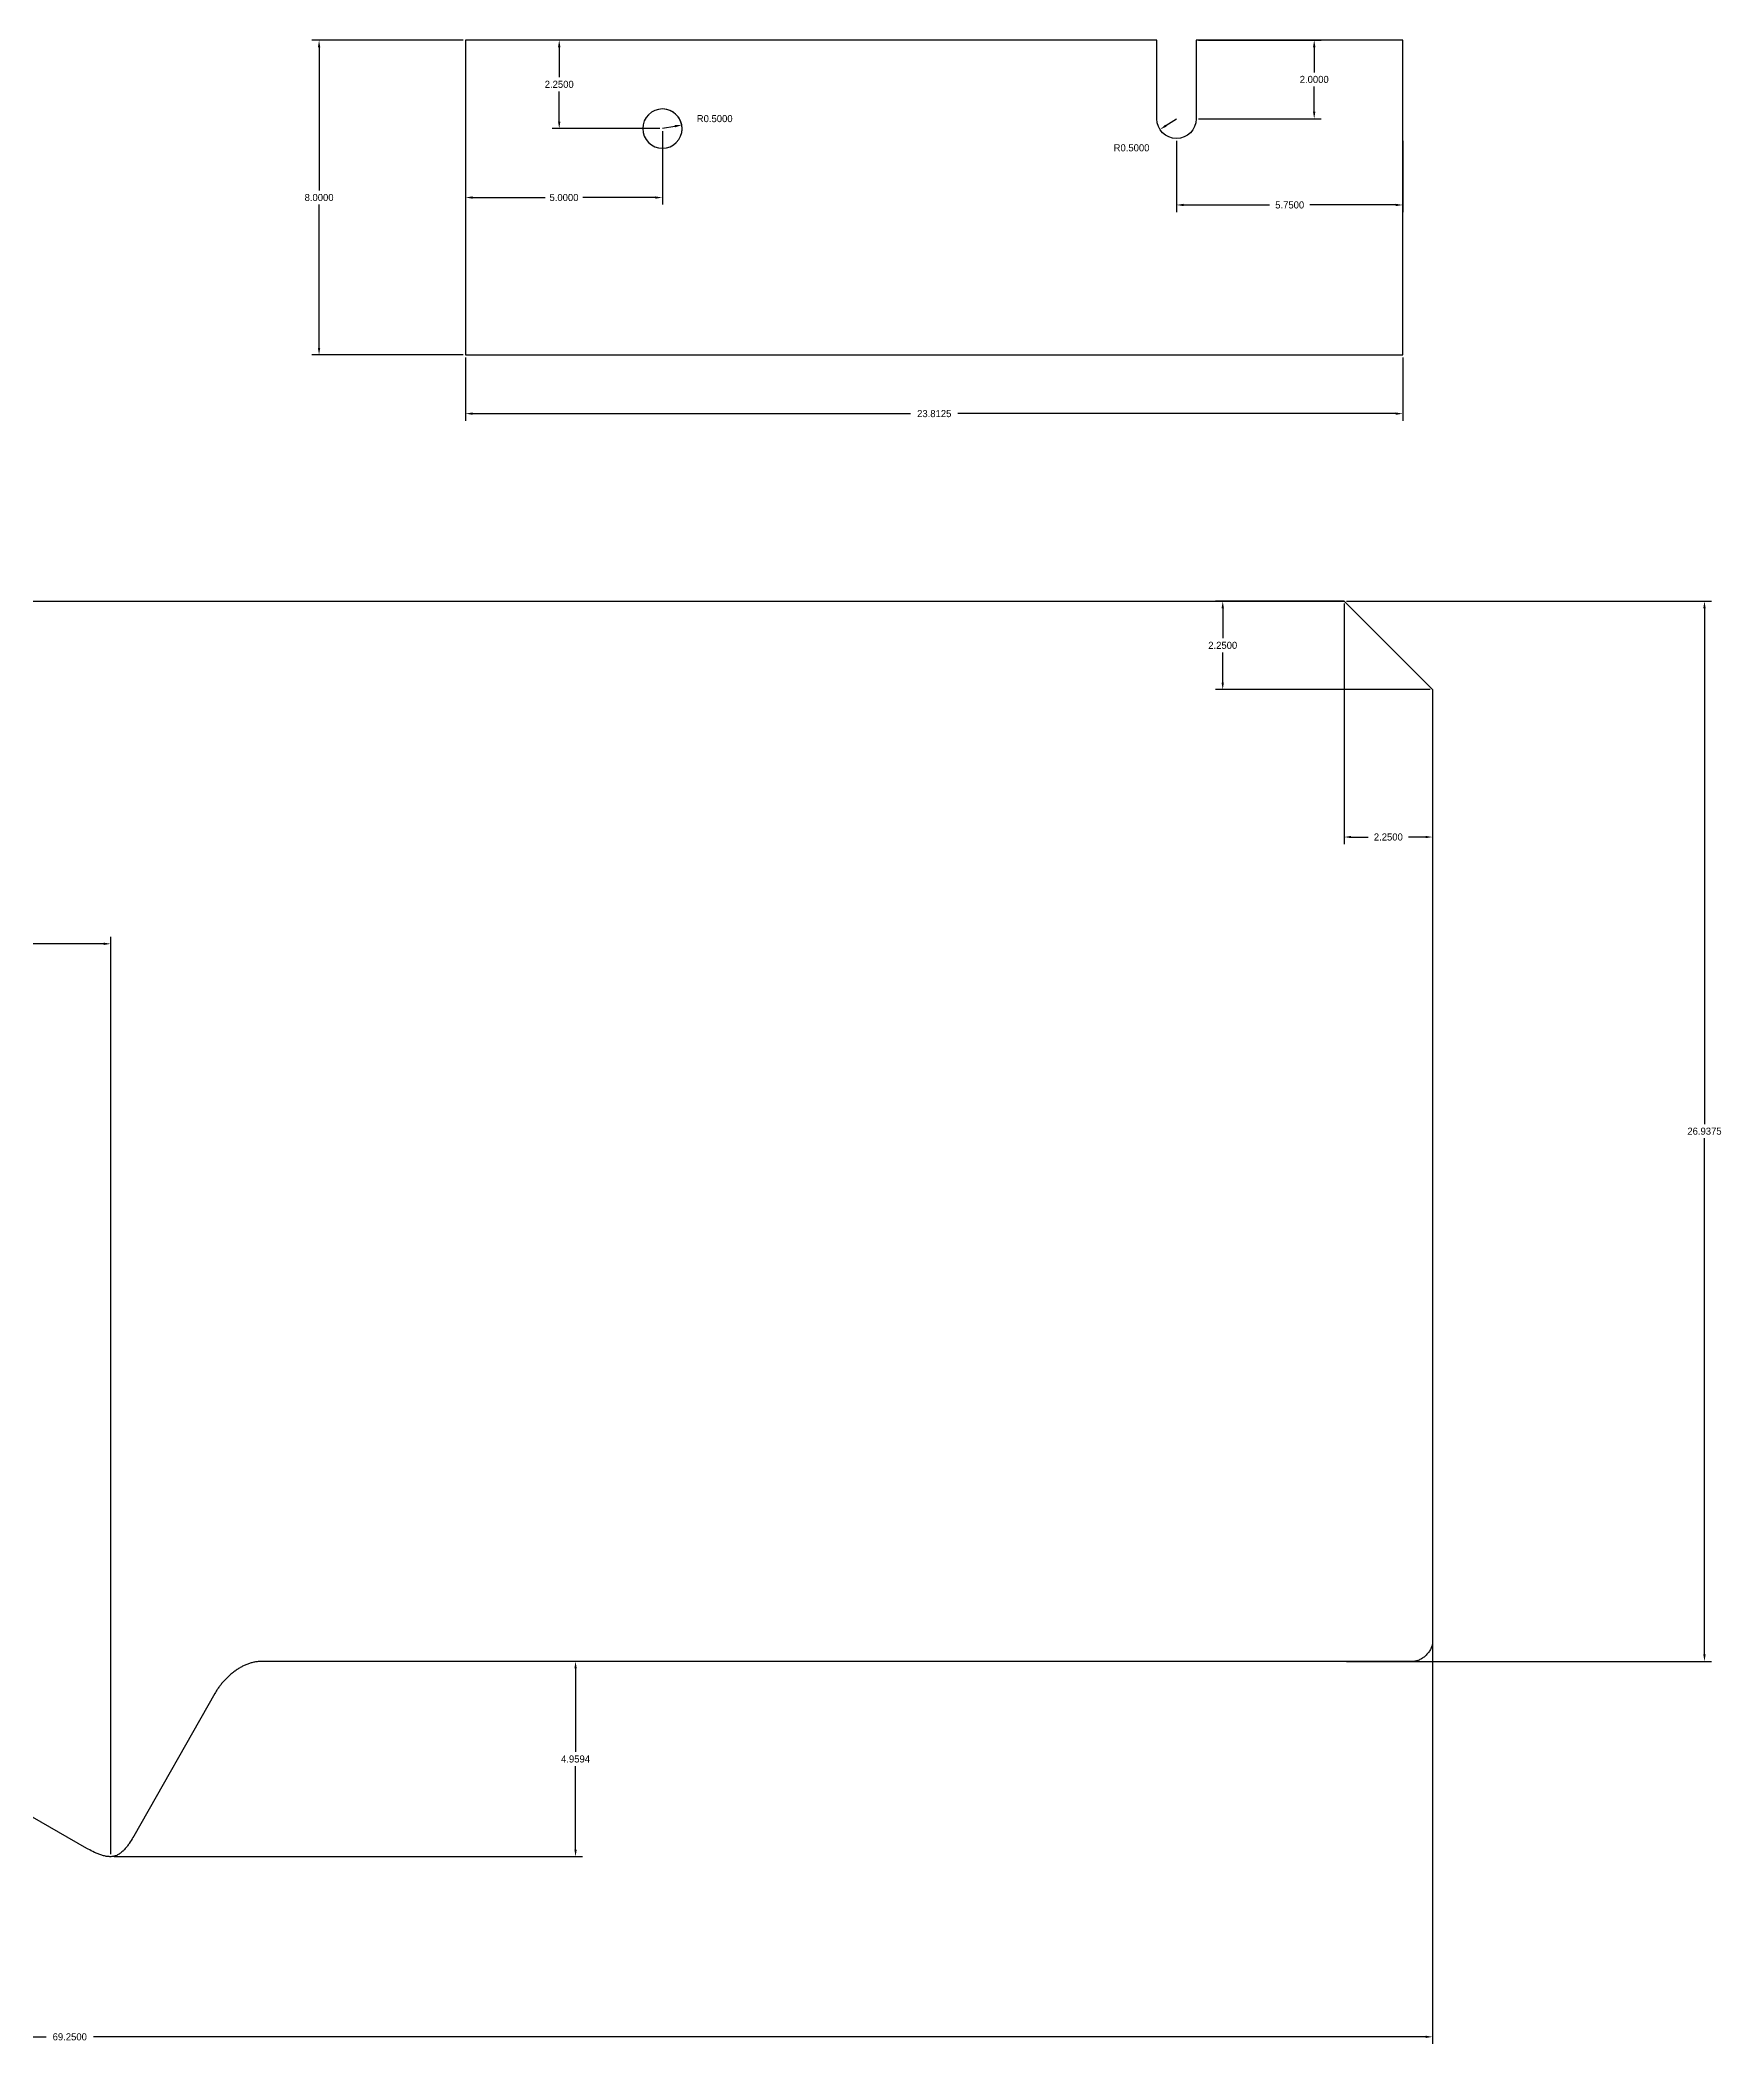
# Model space of a CAD drawing. Extents: x -4 to 200, y -54 to 66.
# Drawn here: x 72.8 to 115.6, y -54.4 to -3.5 of the extents above; entities that cross this region are included whole.
import ezdxf

# ---------------------------------------------------------------- set-up
doc = ezdxf.new("R2010")
doc.units = 0
doc.header["$MEASUREMENT"] = 0
doc.layers.get('Defpoints').update_dxf_attribs({"linetype": 'CONTINUOUS'})
doc.layers.add('Dimentions', color=7, linetype='CONTINUOUS')
doc.layers.add('LAYER_1', color=3, linetype='CONTINUOUS')
doc.dimstyles.get("Standard").update_dxf_attribs({"dimtxt": 0.18, "dimasz": 0.18, "dimexe": 0.18, "dimexo": 0.0625, "dimgap": 0.09, "dimtad": 0, "dimtih": 1, "dimtoh": 1, "dimdec": 4, "dimzin": 0, "dimdsep": 46, "dimtxsty": 'STANDARD', "dimcen": 0.09, "dimadec": 0, "dimazin": 0, "dimtfac": 1, "dimtdec": 4, "dimtofl": 0, "dimtmove": 0, "dimatfit": 3, "dimfxl": 1, "dimtolj": 1, "dimtzin": 0, "dimarcsym": 0})

# ---------------------------------------------------------------- blocks, each defined once
blk = doc.blocks.new('*D3')
at = {"layer": 'Defpoints', "color": 0}
for p in [(83.645, -11.522), (107.458, -11.522), (107.458, -13.012)]:
    blk.add_point(p, dxfattribs=at)
at = {"layer": 'Dimentions', "color": 0, "lineweight": -2}
for p, q in [((83.645, -11.584), (83.645, -13.192)), ((107.458, -11.584), (107.458, -13.192)), ((83.825, -13.012), (94.952, -13.012)), ((107.278, -13.012), (96.152, -13.012))]:
    blk.add_line(p, q, dxfattribs=at)
at = {"layer": 'Dimentions', "color": 0}
for points in [[(83.825, -12.982), (83.825, -13.042), (83.645, -13.012)], [(107.278, -13.042), (107.278, -12.982), (107.458, -13.012)]]:
    blk.add_solid(points, dxfattribs=at)
at = {"layer": 'Dimentions', "color": 0, "insert": (95.552, -13.012), "char_height": 0.18, "attachment_point": 5}
blk.add_mtext('\\A1;23.8125', dxfattribs=at)
blk = doc.blocks.new('*D4')
at = {"layer": 'Defpoints', "color": 0}
for p in [(83.645, -3.522), (79.923, -11.522), (83.645, -11.522)]:
    blk.add_point(p, dxfattribs=at)
at = {"layer": 'Dimentions', "color": 0, "lineweight": -2}
for p, q in [((83.583, -3.522), (79.743, -3.522)), ((79.923, -3.702), (79.923, -7.342)), ((79.923, -11.342), (79.923, -7.702)), ((83.583, -11.522), (79.743, -11.522))]:
    blk.add_line(p, q, dxfattribs=at)
at = {"layer": 'Dimentions', "color": 0}
for points in [[(79.953, -3.702), (79.893, -3.702), (79.923, -3.522)], [(79.893, -11.342), (79.953, -11.342), (79.923, -11.522)]]:
    blk.add_solid(points, dxfattribs=at)
at = {"layer": 'Dimentions', "color": 0, "insert": (79.923, -7.522), "char_height": 0.18, "attachment_point": 5}
blk.add_mtext('\\A1;8.0000', dxfattribs=at)
blk = doc.blocks.new('*D5')
at = {"layer": 'Defpoints', "color": 0}
for p in [(88.645, -5.772), (89.137, -5.68)]:
    blk.add_point(p, dxfattribs=at)
at = {"layer": 'Dimentions', "color": 0, "lineweight": -2}
blk.add_line((88.96, -5.713), (88.645, -5.772), dxfattribs=at)
blk.add_arc((88.645, -5.772), 0.5, 349.8742, 82.8334, dxfattribs=at)
at = {"layer": 'Dimentions', "color": 0}
blk.add_solid([(88.965, -5.742), (88.954, -5.683), (89.137, -5.68)], dxfattribs=at)
at = {"layer": 'Dimentions', "color": 0, "insert": (89.974, -5.518), "char_height": 0.18, "attachment_point": 5}
blk.add_mtext('\\A1;R0.5000', dxfattribs=at)
blk = doc.blocks.new('*D6')
at = {"layer": 'Defpoints', "color": 0}
for p in [(83.645, -5.772), (88.645, -5.772), (83.645, -7.522)]:
    blk.add_point(p, dxfattribs=at)
at = {"layer": 'Dimentions', "color": 0, "lineweight": -2}
for p, q in [((83.645, -5.834), (83.645, -7.702)), ((88.645, -5.834), (88.645, -7.702)), ((83.825, -7.522), (85.665, -7.522)), ((88.465, -7.522), (86.625, -7.522))]:
    blk.add_line(p, q, dxfattribs=at)
at = {"layer": 'Dimentions', "color": 0}
for points in [[(83.825, -7.492), (83.825, -7.552), (83.645, -7.522)], [(88.465, -7.552), (88.465, -7.492), (88.645, -7.522)]]:
    blk.add_solid(points, dxfattribs=at)
at = {"layer": 'Dimentions', "color": 0, "insert": (86.145, -7.522), "char_height": 0.18, "attachment_point": 5}
blk.add_mtext('\\A1;5.0000', dxfattribs=at)
blk = doc.blocks.new('*D7')
at = {"layer": 'Defpoints', "color": 0}
for p in [(86.024, -3.522), (88.645, -3.522), (88.645, -5.772)]:
    blk.add_point(p, dxfattribs=at)
at = {"layer": 'Dimentions', "color": 0, "lineweight": -2}
for p, q in [((88.583, -3.522), (85.844, -3.522)), ((86.024, -3.702), (86.024, -4.467)), ((86.024, -5.592), (86.024, -4.827)), ((88.583, -5.772), (85.844, -5.772))]:
    blk.add_line(p, q, dxfattribs=at)
at = {"layer": 'Dimentions', "color": 0}
for points in [[(86.054, -3.702), (85.994, -3.702), (86.024, -3.522)], [(85.994, -5.592), (86.054, -5.592), (86.024, -5.772)]]:
    blk.add_solid(points, dxfattribs=at)
at = {"layer": 'Dimentions', "color": 0, "insert": (86.024, -4.647), "char_height": 0.18, "attachment_point": 5}
blk.add_mtext('\\A1;2.2500', dxfattribs=at)
blk = doc.blocks.new('*D8')
at = {"layer": 'Defpoints', "color": 0}
for p in [(101.708, -5.522), (101.288, -5.793)]:
    blk.add_point(p, dxfattribs=at)
at = {"layer": 'Dimentions', "color": 0, "lineweight": -2}
blk.add_line((101.439, -5.695), (101.708, -5.522), dxfattribs=at)
at = {"layer": 'Dimentions', "color": 0}
blk.add_solid([(101.423, -5.67), (101.455, -5.72), (101.288, -5.793)], dxfattribs=at)
at = {"layer": 'Dimentions', "color": 0, "insert": (100.565, -6.259), "char_height": 0.18, "attachment_point": 5}
blk.add_mtext('\\A1;R0.5000', dxfattribs=at)
blk = doc.blocks.new('*D12')
at = {"layer": 'Defpoints', "color": 0}
for p in [(102.208, -3.522), (102.208, -5.522), (105.206, -5.522)]:
    blk.add_point(p, dxfattribs=at)
at = {"layer": 'Dimentions', "color": 0, "lineweight": -2}
for p, q in [((102.27, -3.522), (105.386, -3.522)), ((105.206, -3.702), (105.206, -4.342)), ((105.206, -5.342), (105.206, -4.702)), ((102.27, -5.522), (105.386, -5.522))]:
    blk.add_line(p, q, dxfattribs=at)
at = {"layer": 'Dimentions', "color": 0}
for points in [[(105.236, -3.702), (105.176, -3.702), (105.206, -3.522)], [(105.176, -5.342), (105.236, -5.342), (105.206, -5.522)]]:
    blk.add_solid(points, dxfattribs=at)
at = {"layer": 'Dimentions', "color": 0, "insert": (105.206, -4.522), "char_height": 0.18, "attachment_point": 5}
blk.add_mtext('\\A1;2.0000', dxfattribs=at)
blk = doc.blocks.new('*D13')
at = {"layer": 'Defpoints', "color": 0}
for p in [(101.708, -6.022), (107.458, -6.022), (107.458, -7.711)]:
    blk.add_point(p, dxfattribs=at)
at = {"layer": 'Dimentions', "color": 0, "lineweight": -2}
for p, q in [((101.708, -6.084), (101.708, -7.891)), ((107.458, -6.084), (107.458, -7.891)), ((101.888, -7.711), (104.073, -7.711)), ((107.278, -7.711), (105.093, -7.711))]:
    blk.add_line(p, q, dxfattribs=at)
at = {"layer": 'Dimentions', "color": 0}
for points in [[(101.888, -7.681), (101.888, -7.741), (101.708, -7.711)], [(107.278, -7.741), (107.278, -7.681), (107.458, -7.711)]]:
    blk.add_solid(points, dxfattribs=at)
at = {"layer": 'Dimentions', "color": 0, "insert": (104.583, -7.711), "char_height": 0.18, "attachment_point": 5}
blk.add_mtext('\\A1;5.7500', dxfattribs=at)
blk = doc.blocks.new('*D40')
at = {"layer": 'Defpoints', "color": 0}
for p in [(105.964, -17.774), (105.964, -44.711), (115.121, -44.711)]:
    blk.add_point(p, dxfattribs=at)
at = {"layer": 'Dimentions', "color": 0, "lineweight": -2}
for p, q in [((106.026, -17.774), (115.301, -17.774)), ((115.121, -17.954), (115.121, -31.062)), ((115.121, -44.531), (115.121, -31.422)), ((106.026, -44.711), (115.301, -44.711))]:
    blk.add_line(p, q, dxfattribs=at)
at = {"layer": 'Dimentions', "color": 0}
for points in [[(115.151, -17.954), (115.091, -17.954), (115.121, -17.774)], [(115.091, -44.531), (115.151, -44.531), (115.121, -44.711)]]:
    blk.add_solid(points, dxfattribs=at)
at = {"layer": 'Dimentions', "color": 0, "insert": (115.121, -31.242), "char_height": 0.18, "attachment_point": 5}
blk.add_mtext('\\A1;26.9375', dxfattribs=at)
blk = doc.blocks.new('*D41')
at = {"layer": 'Defpoints', "color": 0}
for p in [(38.964, -28.899), (108.214, -32.117), (108.214, -54.249)]:
    blk.add_point(p, dxfattribs=at)
at = {"layer": 'Dimentions', "color": 0, "lineweight": -2}
for p, q in [((38.964, -28.961), (38.964, -54.429)), ((108.214, -32.18), (108.214, -54.429)), ((39.144, -54.249), (72.989, -54.249)), ((108.034, -54.249), (74.189, -54.249))]:
    blk.add_line(p, q, dxfattribs=at)
at = {"layer": 'Dimentions', "color": 0}
for points in [[(39.144, -54.219), (39.144, -54.279), (38.964, -54.249)], [(108.034, -54.279), (108.034, -54.219), (108.214, -54.249)]]:
    blk.add_solid(points, dxfattribs=at)
at = {"layer": 'Dimentions', "color": 0, "insert": (73.589, -54.249), "char_height": 0.18, "attachment_point": 5}
blk.add_mtext('\\A1;69.2500', dxfattribs=at)
blk = doc.blocks.new('*D42')
at = {"layer": 'Defpoints', "color": 0}
for p in [(105.964, -17.774), (108.214, -20.024), (108.214, -23.768)]:
    blk.add_point(p, dxfattribs=at)
at = {"layer": 'Dimentions', "color": 0, "lineweight": -2}
for p, q in [((105.964, -17.836), (105.964, -23.948)), ((108.214, -20.086), (108.214, -23.948)), ((106.144, -23.768), (106.579, -23.768)), ((108.034, -23.768), (107.599, -23.768))]:
    blk.add_line(p, q, dxfattribs=at)
at = {"layer": 'Dimentions', "color": 0}
for points in [[(106.144, -23.738), (106.144, -23.798), (105.964, -23.768)], [(108.034, -23.798), (108.034, -23.738), (108.214, -23.768)]]:
    blk.add_solid(points, dxfattribs=at)
at = {"layer": 'Dimentions', "color": 0, "insert": (107.089, -23.768), "char_height": 0.18, "attachment_point": 5}
blk.add_mtext('\\A1;2.2500', dxfattribs=at)
blk = doc.blocks.new('*D43')
at = {"layer": 'Defpoints', "color": 0}
for p in [(102.882, -17.774), (106.026, -17.774), (108.214, -20.024)]:
    blk.add_point(p, dxfattribs=at)
at = {"layer": 'Dimentions', "color": 0, "lineweight": -2}
for p, q in [((105.964, -17.774), (102.702, -17.774)), ((102.882, -17.954), (102.882, -18.719)), ((102.882, -19.844), (102.882, -19.079)), ((108.151, -20.024), (102.702, -20.024))]:
    blk.add_line(p, q, dxfattribs=at)
at = {"layer": 'Dimentions', "color": 0}
for points in [[(102.912, -17.954), (102.852, -17.954), (102.882, -17.774)], [(102.852, -19.844), (102.912, -19.844), (102.882, -20.024)]]:
    blk.add_solid(points, dxfattribs=at)
at = {"layer": 'Dimentions', "color": 0, "insert": (102.882, -18.899), "char_height": 0.18, "attachment_point": 5}
blk.add_mtext('\\A1;2.2500', dxfattribs=at)
blk = doc.blocks.new('*D47')
at = {"layer": 'Defpoints', "color": 0}
for p in [(86.439, -44.711), (93.089, -44.711), (74.655, -49.671)]:
    blk.add_point(p, dxfattribs=at)
at = {"layer": 'Dimentions', "color": 0, "lineweight": -2}
for p, q in [((93.026, -44.711), (86.259, -44.711)), ((86.439, -44.891), (86.439, -47.011)), ((86.439, -49.491), (86.439, -47.371)), ((74.717, -49.671), (86.619, -49.671))]:
    blk.add_line(p, q, dxfattribs=at)
at = {"layer": 'Dimentions', "color": 0}
for points in [[(86.469, -44.891), (86.409, -44.891), (86.439, -44.711)], [(86.409, -49.491), (86.469, -49.491), (86.439, -49.671)]]:
    blk.add_solid(points, dxfattribs=at)
at = {"layer": 'Dimentions', "color": 0, "insert": (86.439, -47.191), "char_height": 0.18, "attachment_point": 5}
blk.add_mtext('\\A1;4.9594', dxfattribs=at)
blk = doc.blocks.new('*D72')
at = {"layer": 'Defpoints', "color": 0}
for p in [(38.964, -26.481), (38.964, -28.916), (74.632, -49.672)]:
    blk.add_point(p, dxfattribs=at)
at = {"layer": 'Dimentions', "color": 0, "lineweight": -2}
for p, q in [((38.964, -28.854), (38.964, -26.301)), ((74.632, -49.609), (74.632, -26.301)), ((39.144, -26.481), (56.168, -26.481)), ((74.452, -26.481), (57.428, -26.481))]:
    blk.add_line(p, q, dxfattribs=at)
at = {"layer": 'Dimentions', "color": 0}
for points in [[(39.144, -26.451), (39.144, -26.511), (38.964, -26.481)], [(74.452, -26.511), (74.452, -26.451), (74.632, -26.481)]]:
    blk.add_solid(points, dxfattribs=at)
at = {"layer": 'Dimentions', "color": 0, "insert": (56.798, -26.481), "char_height": 0.18, "attachment_point": 5}
blk.add_mtext('\\A1;35.6685', dxfattribs=at)

msp = doc.modelspace()

# ---------------------------------------------------------------- linework, layer by layer
at = {"layer": 'LAYER_1'}
msp.add_line((101.08281, -3.52163), (101.07976, -3.52163), dxfattribs=at)
for points in [[(101.20781, -5.52163), (101.20781, -3.52163), (83.64531, -3.52163), (83.64531, -11.52163), (107.45781, -11.52163), (107.45781, -3.52163), (102.20781, -3.52163), (102.20781, -5.52163, -1)], [(88.64531, -5.27163, 0.41421356), (88.14531, -5.77163, 0.41421356), (88.64531, -6.27163, 0.41421356), (89.14531, -5.77163, 0.41421356)]]:
    msp.add_lwpolyline(points, format="xyb", close=True, dxfattribs=at)
msp.add_lwpolyline([(39.46371, -17.77366), (105.96371, -17.77366), (108.21371, -20.02366), (108.21371, -44.21116), (108.21352, -44.22223), (108.21294, -44.23333), (108.212, -44.24446), (108.21068, -44.25562), (108.20901, -44.26678), (108.20698, -44.27796), (108.20461, -44.28914), (108.20189, -44.30031), (108.19884, -44.31147), (108.19547, -44.32262), (108.19177, -44.33373), (108.18776, -44.34482), (108.17883, -44.36687), (108.16873, -44.38871), (108.1575, -44.41029), (108.14521, -44.43156), (108.13191, -44.45246), (108.11765, -44.47293), (108.10248, -44.49293), (108.08646, -44.5124), (108.06965, -44.53129), (108.05209, -44.54954), (108.03384, -44.5671), (108.01495, -44.58392), (107.99548, -44.59993), (107.97548, -44.6151), (107.95501, -44.62936), (107.93411, -44.64266), (107.91284, -44.65495), (107.89126, -44.66618), (107.86942, -44.67628), (107.84737, -44.68522), (107.83628, -44.68922), (107.82516, -44.69292), (107.81402, -44.6963), (107.80286, -44.69934), (107.79169, -44.70206), (107.78051, -44.70443), (107.76933, -44.70646), (107.75816, -44.70814), (107.74701, -44.70945), (107.73588, -44.7104), (107.72478, -44.71097), (107.71371, -44.71116), (78.46371, -44.71116), (78.44124, -44.71145), (78.41878, -44.71231), (78.39635, -44.71373), (78.37395, -44.71571), (78.35158, -44.71823), (78.32925, -44.72129), (78.30696, -44.72487), (78.28472, -44.72898), (78.26254, -44.73359), (78.24041, -44.73871), (78.21835, -44.74433), (78.19636, -44.75042), (78.17444, -44.757), (78.15261, -44.76404), (78.13086, -44.77154), (78.10919, -44.7795), (78.08763, -44.78789), (78.06616, -44.79672), (78.0448, -44.80598), (78.02355, -44.81565), (78.00242, -44.82573), (77.9814, -44.83621), (77.96052, -44.84708), (77.93976, -44.85834), (77.91914, -44.86996), (77.89866, -44.88196), (77.87833, -44.89431), (77.85815, -44.907), (77.83813, -44.92004), (77.81827, -44.93341), (77.79858, -44.9471), (77.77905, -44.9611), (77.75971, -44.97541), (77.74055, -44.99002), (77.72158, -45.00491), (77.7028, -45.02009), (77.68422, -45.03553), (77.66584, -45.05124), (77.64767, -45.0672), (77.62971, -45.08341), (77.61198, -45.09985), (77.59446, -45.11652), (77.57718, -45.13341), (77.56013, -45.15051), (77.54331, -45.16782), (77.52675, -45.18532), (77.51043, -45.203), (77.49437, -45.22086), (77.47857, -45.23889), (77.46303, -45.25708), (77.44776, -45.27542), (77.43277, -45.2939), (77.41806, -45.31251), (77.40363, -45.33125), (77.38949, -45.35011), (77.37566, -45.36907), (77.36212, -45.38814), (77.34888, -45.4073), (77.33596, -45.42653), (77.32336, -45.44585), (77.31108, -45.46522), (77.29912, -45.48466), (77.2875, -45.50414), (77.27621, -45.52366), (75.21371, -49.14866), (75.19387, -49.18332), (75.1726, -49.21972), (75.14991, -49.25742), (75.12577, -49.29596), (75.10018, -49.33489), (75.08683, -49.35436), (75.07312, -49.37376), (75.05904, -49.39304), (75.04459, -49.41213), (75.02977, -49.43097), (75.01458, -49.44952), (74.99902, -49.46772), (74.98308, -49.4855), (74.96676, -49.50282), (74.95007, -49.51962), (74.933, -49.53583), (74.91555, -49.55141), (74.89772, -49.56629), (74.8795, -49.58043), (74.8609, -49.59376), (74.84192, -49.60623), (74.82255, -49.61777), (74.8028, -49.62835), (74.78266, -49.63789), (74.76212, -49.64634), (74.75171, -49.65014), (74.7412, -49.65365), (74.73059, -49.65685), (74.71988, -49.65975), (74.70925, -49.66229), (74.69854, -49.66453), (74.68773, -49.66647), (74.67683, -49.66812), (74.65481, -49.67055), (74.6325, -49.67189), (74.60993, -49.67218), (74.58714, -49.67147), (74.56416, -49.66981), (74.54102, -49.66724), (74.51776, -49.66382), (74.49442, -49.65959), (74.47101, -49.65461), (74.44759, -49.64892), (74.42418, -49.64256), (74.40081, -49.6356), (74.37753, -49.62807), (74.35435, -49.62003), (74.33133, -49.61152), (74.30848, -49.6026), (74.28584, -49.5933), (74.26345, -49.58369), (74.24134, -49.57381), (74.21955, -49.56371), (74.17703, -49.54303), (74.13617, -49.52204), (74.09724, -49.50114), (74.06049, -49.48072), (74.02621, -49.46116), (39.21371, -29.39866)], dxfattribs=at)

# ---------------------------------------------------------------- dimensions: what is measured, and where the dimension line sits
at = {"layer": 'Dimentions'}
for base, p1, p2, picture, middle in [((79.92284, -11.52163), (83.64531, -3.52163), (83.64531, -11.52163), '*D4', (79.92284, -7.52163)), ((86.02406, -3.52163), (88.64531, -5.77163), (88.64531, -3.52163), '*D7', (86.02406, -4.64663)), ((105.20603, -5.52163), (102.20781, -3.52163), (102.20781, -5.52163), '*D12', (105.20603, -4.52163)), ((102.88187, -17.77366), (108.21371, -20.02366), (106.02621, -17.77366), '*D43', (102.88187, -18.89866)), ((115.12134, -44.71116), (105.96371, -17.77366), (105.96371, -44.71116), '*D40', (115.12134, -31.24241)), ((86.43858, -44.71116), (74.65481, -49.67055), (93.08871, -44.71116), '*D47', (86.43858, -47.19086))]:
    dim = msp.add_linear_dim(base=base, p1=p1, p2=p2, angle=90, dimstyle='STANDARD', override={"dimtmove": 2}, dxfattribs=at)
    dim.commit()
    dim.dimension.update_dxf_attribs({"geometry": picture, "text_midpoint": middle})
for center, mpoint, picture, middle in [((88.64531, -5.77163), (89.13676, -5.67954), '*D5', (89.9739, -5.51773)), ((101.70781, -5.52163), (101.2878, -5.79291), '*D8', (100.56542, -6.25949))]:
    dim = msp.add_radius_dim(center=center, mpoint=mpoint, dimstyle='STANDARD', override={"dimtmove": 2}, dxfattribs=at)
    dim.commit()
    dim.dimension.update_dxf_attribs({"geometry": picture, "text_midpoint": middle, "dimtype": 164})
for base, p1, p2, picture, middle in [((83.64531, -7.52163), (88.64531, -5.77163), (83.64531, -5.77163), '*D6', (86.14531, -7.52163)), ((107.45781, -7.7106), (101.70781, -6.02163), (107.45781, -6.02163), '*D13', (104.58281, -7.7106)), ((107.45781, -13.01201), (83.64531, -11.52163), (107.45781, -11.52163), '*D3', (95.55156, -13.01201)), ((108.21371, -23.7678), (105.96371, -17.77366), (108.21371, -20.02366), '*D42', (107.08871, -23.7678)), ((38.96397, -26.48085), (74.6325, -49.67189), (38.96397, -28.91622), '*D72', (56.79823, -26.48085)), ((108.21371, -54.24879), (38.96371, -28.89866), (108.21371, -32.11741), '*D41', (73.58871, -54.24879))]:
    dim = msp.add_linear_dim(base=base, p1=p1, p2=p2, dimstyle='STANDARD', override={"dimtmove": 2}, dxfattribs=at)
    dim.commit()
    dim.dimension.update_dxf_attribs({"geometry": picture, "text_midpoint": middle})

doc.saveas('drawing.dxf')
